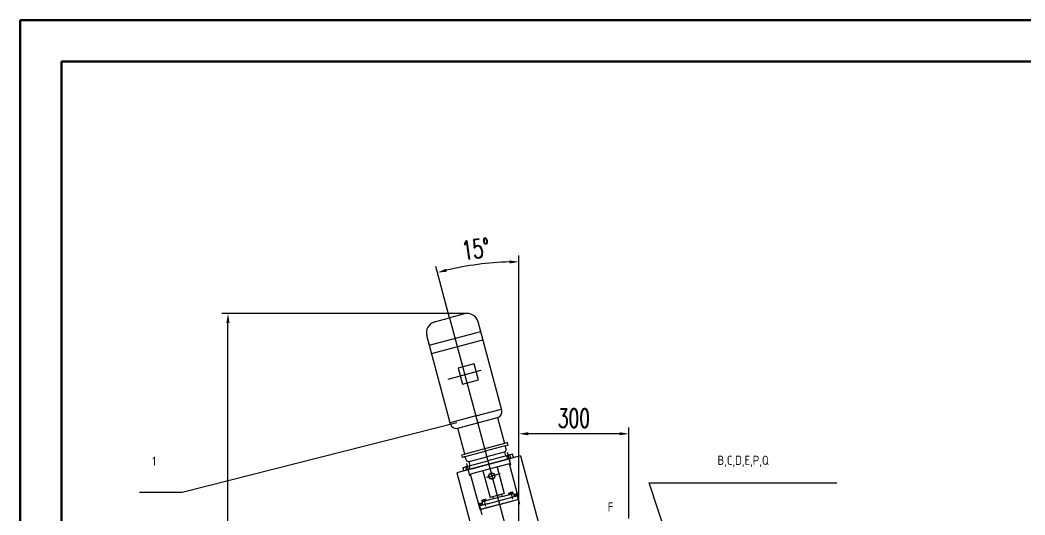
# Model space of a CAD drawing. Header units: millimetres. Extents: x 44795 to 49517, y -899 to 5779.
# Drawn here: x 44795 to 47535, y 4431 to 5779 of the extents above; entities that cross this region are included whole.
import ezdxf
from ezdxf.enums import TextEntityAlignment as Align

# ---------------------------------------------------------------- set-up
doc = ezdxf.new("R2010")
doc.units = ezdxf.units.MM
doc.header["$LTSCALE"] = 2
doc.layers.get('0').update_dxf_attribs({"lineweight": 30})
doc.layers.get('Defpoints').update_dxf_attribs({"lineweight": 9})
doc.layers.add('尺寸线层', color=3, linetype='Continuous', lineweight=13)
doc.styles.add('HZ', font='txt.shx', dxfattribs={"width": 0.667, "bigfont": 'hztxt.shx'})
doc.styles.add('J_BigFont', font='gbenor.shx', dxfattribs={"bigfont": 'gbcbig.shx'})
doc.dimstyles.new('ISO-25', dxfattribs={"dimscale": 0.85, "dimtxt": 60, "dimasz": 30, "dimexe": 20, "dimexo": 0, "dimgap": 20, "dimtad": 1, "dimdec": 0, "dimdsep": 46, "dimtxsty": 'HZ', "dimcen": 35, "dimclrd": 256, "dimclre": 256, "dimclrt": 256, "dimadec": 0, "dimazin": 0, "dimtfac": 1, "dimtdec": 0, "dimtmove": 0, "dimatfit": 2, "dimfxl": 0, "dimlwd": -1, "dimlwe": -1, "dimarcsym": 0})

# ---------------------------------------------------------------- blocks, each defined once
blk = doc.blocks.new('*D186')
at = {"layer": 'Defpoints', "color": 0}
for p in [(45362.1, 4979.8), (46014.9, 4979.8), (45755, 2357.2)]:
    blk.add_point(p, dxfattribs=at)
at = {"layer": '尺寸线层'}
for p, q in [((46014.9, 4979.8), (45345.1, 4979.8)), ((45362.1, 2382.7), (45362.1, 4954.3)), ((45755, 2357.2), (45345.1, 2357.2))]:
    blk.add_line(p, q, dxfattribs=at)
for points in [[(45357.8, 4954.3), (45366.3, 4954.3), (45362.1, 4979.8)], [(45357.8, 2382.7), (45366.3, 2382.7), (45362.1, 2357.2)]]:
    blk.add_solid(points, dxfattribs=at)
at = {"layer": '尺寸线层', "insert": (45319.6, 3466.4), "char_height": 51, "attachment_point": 5, "rotation": 90, "style": 'HZ'}
blk.add_mtext('~2700', dxfattribs=at)
blk = doc.blocks.new('40aa')
for p, q in [((11880, 8400), (0, 8400)), ((11880, 0), (11880, 8400)), ((11680, 8200), (200, 8200)), ((11680, 200), (11680, 8200))]:
    blk.add_line(p, q)
blk = doc.blocks.new('*D185')
at = {"layer": 'Defpoints', "color": 0}
for p in [(46155, 4652.1), (46155, 4590.9), (46455, 4421.4)]:
    blk.add_point(p, dxfattribs=at)
at = {"layer": '尺寸线层'}
for p, q in [((46155, 4590.9), (46155, 4669.1)), ((46455, 4421.4), (46455, 4669.1)), ((46429.5, 4652.1), (46180.5, 4652.1))]:
    blk.add_line(p, q, dxfattribs=at)
for points in [[(46180.5, 4656.4), (46180.5, 4647.9), (46155, 4652.1)], [(46429.5, 4656.4), (46429.5, 4647.9), (46455, 4652.1)]]:
    blk.add_solid(points, dxfattribs=at)
at = {"layer": '尺寸线层', "insert": (46305, 4694.6), "char_height": 51, "attachment_point": 5, "style": 'HZ'}
blk.add_mtext('300', dxfattribs=at)
blk = doc.blocks.new('Hex Head Screw - 10 mm top')
at = {"color": 0, "linetype": 'Continuous'}
for p, q in [((-7.9, 4.5), (0, 9.1)), ((-7.9, -4.5), (-7.9, 4.5)), ((7.9, 4.5), (0, 9.1)), ((7.9, -4.5), (7.9, 4.5)), ((-7.9, -4.5), (0, -9.1)), ((7.9, -4.5), (0, -9.1))]:
    blk.add_line(p, q, dxfattribs=at)
blk.add_circle((0, 0), 7.87, dxfattribs=at)
blk = doc.blocks.new('*D249')
at = {"layer": 'Defpoints', "color": 0}
for p in [(46080.3, 5117.5), (45966.1, 4967.8), (46155, 4923.7), (46155, 4262.7), (46489.4, 3014.9)]:
    blk.add_point(p, dxfattribs=at)
at = {"layer": '尺寸线层'}
for p, q in [((46155, 4923.7), (46155, 5137.8)), ((45966.1, 4967.8), (45928.6, 5107.9))]:
    blk.add_line(p, q, dxfattribs=at)
blk.add_arc((46155, 4262.7), 858.1, 91.7028, 103.2972, dxfattribs=at)
for points in [[(46129.5, 5124.6), (46129.6, 5116.1), (46155, 5120.8)], [(45958.7, 5093.6), (45956.6, 5101.9), (45933, 5091.5)]]:
    blk.add_solid(points, dxfattribs=at)
at = {"layer": '尺寸线层', "insert": (46037.5, 5155.5), "char_height": 51, "attachment_point": 5, "rotation": 7.5, "style": 'HZ'}
blk.add_mtext('15°', dxfattribs=at)

msp = doc.modelspace()

# ---------------------------------------------------------------- linework, layer by layer
at = {"layer": '尺寸线层'}
for p, q in [((45925.1, 4956.8), (45966.1, 4967.8)), ((46007.2, 4978.8), (45966.1, 4967.8)), ((45966.1, 4967.8), (46489.4, 3014.9)), ((45910.9, 4893.5), (46051, 4931.1)), ((46108.6, 4716.2), (46043.9, 4957.6)), ((45968.5, 4678.7), (45903.8, 4920.1)), ((45917.1, 4870.5), (46057.2, 4908)), ((46155, 4262.7), (46155, 4923.7)), ((46051.5, 4824.4), (45961.7, 4800.3)), ((46033, 4842.7), (45989.4, 4831.1)), ((45989.4, 4831.1), (46001.1, 4787.5)), ((46044.6, 4799.2), (46033, 4842.7)), ((46001.1, 4787.5), (46044.6, 4799.2)), ((46037.7, 4700.6), (46107.7, 4719.4)), ((46108.6, 4716.2), (46107.7, 4719.4)), ((46037.7, 4700.6), (45967.7, 4681.8)), ((45988.4, 4667.2), (46097.1, 4696.3)), ((46097.1, 4696.3), (46116, 4625.8)), ((45985.9, 4682.2), (45237.5, 4492)), ((45968.5, 4678.7), (45967.7, 4681.8)), ((46007.3, 4596.7), (45988.4, 4667.2)), ((46116, 4625.8), (46007.3, 4596.7)), ((46009.1, 4590.1), (46063.4, 4604.7)), ((46117.7, 4619.2), (46063.4, 4604.7)), ((46115.2, 4602.2), (46067.5, 4589.5)), ((46115.2, 4602.2), (46116, 4602.5)), ((46124, 4628), (46116, 4625.8)), ((46116, 4602.5), (46118.9, 4591.6)), ((46117.7, 4619.2), (46125.8, 4621.4)), ((46120.3, 4609.8), (46117.7, 4619.2)), ((46125.8, 4621.4), (46124, 4628)), ((45999.2, 4594.6), (46007.3, 4596.7)), ((46001, 4587.9), (45999.2, 4594.6)), ((46009.1, 4590.1), (46001, 4587.9)), ((46002.8, 4560.4), (46070.4, 4578.6)), ((46011.6, 4580.7), (46009.1, 4590.1)), ((46019.8, 4576.7), (46018.9, 4576.4)), ((46019.8, 4576.7), (46067.5, 4589.5)), ((46022.7, 4565.8), (46019.8, 4576.7)), ((46138, 4596.7), (46070.4, 4578.6)), ((46159.9, 4592.2), (46073, 4568.9)), ((46073, 4568.9), (46140.6, 4587)), ((46073, 4568.9), (46118.9, 4581.2)), ((46118.9, 4581.2), (46073, 4568.9)), ((46130.3, 4594.6), (46121.6, 4592.3)), ((46121.6, 4592.3), (46124.2, 4582.6)), ((46133.1, 4566.7), (46123.9, 4601.3)), ((46128.5, 4583.8), (46132.9, 4584.9)), ((46132.9, 4584.9), (46130.3, 4594.6)), ((46140.6, 4587), (46138, 4596.7)), ((46159.9, 4592.2), (46234.7, 4313)), ((46073, 4568.9), (45986.1, 4545.6)), ((46005.4, 4550.8), (46002.8, 4560.4)), ((46073, 4568.9), (46005.4, 4550.8)), ((46010.5, 4562.5), (46019.2, 4564.8)), ((46013.1, 4552.9), (46010.5, 4562.5)), ((46021.8, 4537.7), (46012.8, 4571.5)), ((46017.5, 4554), (46013.1, 4552.9)), ((46019.2, 4564.8), (46021.8, 4555.2)), ((46076.4, 4556.3), (46023.2, 4542.1)), ((46027.1, 4556.6), (46073, 4568.9)), ((46057, 4551.2), (46076.5, 4478.7)), ((46129.5, 4570.6), (46076.4, 4556.3)), ((46095.7, 4561.5), (46115.1, 4489.1)), ((46155.4, 4474), (46129.5, 4570.6)), ((45986.1, 4545.6), (46060.9, 4266.5)), ((46049.1, 4445.5), (46023.2, 4542.1)), ((46104.5, 4543.2), (46065.5, 4532.7)), ((46137, 4492.8), (46129.1, 4490.7)), ((46132.8, 4492.3), (46137.6, 4474.6)), ((46139.2, 4489.7), (46138.4, 4492.7)), ((45237.5, 4492), (45120.5, 4492)), ((46049.1, 4445.5), (46155.4, 4474)), ((46049.1, 4445.5), (46155.4, 4474)), ((46085.2, 4474.9), (46054.3, 4466.6)), ((46054.3, 4466.6), (46056.7, 4457.9)), ((46055.3, 4467.2), (46054.4, 4470.2)), ((46055.3, 4467.2), (46065.8, 4470)), ((46056.4, 4467.5), (46055.3, 4467.2)), ((46055.7, 4471), (46063.6, 4473.1)), ((46056.5, 4467.1), (46056.4, 4467.5)), ((46056.5, 4467.1), (46064.8, 4469.4)), ((46057.9, 4467.9), (46057.1, 4471)), ((46059.4, 4472.7), (46064.2, 4454.9)), ((46063.2, 4469.3), (46062.3, 4472.4)), ((46064.7, 4469.7), (46065.8, 4470)), ((46064.8, 4469.4), (46064.7, 4469.7)), ((46065.8, 4470), (46065, 4473.1)), ((46069.7, 4461.4), (46129.6, 4477.4)), ((46115.1, 4489.1), (46076.5, 4478.7)), ((46083.7, 4480.7), (46085.2, 4474.9)), ((46109.4, 4481.3), (46085.2, 4474.9)), ((46095.8, 4483.9), (46107.8, 4487.1)), ((46102.2, 4459.7), (46155.4, 4474)), ((46107.8, 4487.1), (46109.4, 4481.3)), ((46109.4, 4481.3), (46140.3, 4489.6)), ((46128.7, 4486.9), (46127.9, 4489.9)), ((46139.2, 4489.7), (46128.7, 4486.9)), ((46129.8, 4487.2), (46128.7, 4486.9)), ((46129.6, 4477.4), (46152.8, 4483.6)), ((46129.9, 4486.8), (46129.8, 4487.2)), ((46138.2, 4489.1), (46129.9, 4486.8)), ((46131.3, 4487.6), (46130.5, 4490.6)), ((46136.6, 4489), (46135.8, 4492)), ((46138.1, 4489.4), (46139.2, 4489.7)), ((46138.2, 4489.1), (46138.1, 4489.4)), ((46140.3, 4489.6), (46142.6, 4480.9)), ((46143.7, 4481.7), (46142.6, 4485.8)), ((46152.7, 4484.1), (46143.7, 4481.7)), ((46145.2, 4482.1), (46143.7, 4481.7)), ((46151.4, 4488.7), (46144.3, 4486.8)), ((46145.3, 4481.6), (46145.2, 4482.1)), ((46152.8, 4483.6), (46145.3, 4481.6)), ((46147.3, 4482.6), (46146.2, 4486.7)), ((46157.4, 4459), (46148.7, 4491.3)), ((46045.2, 4460.2), (46052.3, 4462.1)), ((46054.9, 4431.5), (46046.2, 4463.8)), ((46046.4, 4455.6), (46055.3, 4458)), ((46069.7, 4461.4), (46046.5, 4455.2)), ((46046.5, 4455.2), (46054, 4457.2)), ((46102.2, 4459.7), (46049.1, 4445.5)), ((46051.8, 4457.1), (46050.7, 4461.1)), ((46053.8, 4457.6), (46055.3, 4458)), ((46054, 4457.2), (46053.8, 4457.6)), ((46055.3, 4458), (46054.2, 4462.1))]:
    msp.add_line(p, q, dxfattribs=at)
for centre, radius, start, end in [((46014.9, 4949.8), 30, 15, 105), ((45932.8, 4927.8), 30, 105, 195), ((46092.9, 4712), 16.2, 285, 15), ((45984.2, 4682.9), 16.2, 195, 285), ((46114.5, 4608.3), 6, 285, 15), ((46017.4, 4582.2), 6, 195, 285), ((46137.6, 4490.3), 2.51, 72.1328, 137.8672), ((46056.3, 4468.6), 2.51, 72.1328, 137.8672), ((46062.1, 4462.9), 9.45, 88.2213, 121.7787), ((46064.2, 4470.7), 2.51, 72.1328, 137.8672), ((46129.7, 4488.2), 2.51, 72.1328, 137.8672), ((46135.5, 4482.6), 9.45, 88.2213, 121.7787), ((46145.1, 4483.5), 3.35, 72.1328, 137.8672), ((46152.8, 4476), 12.6, 96.0515, 121.7787), ((46050.3, 4448.6), 12.6, 88.2213, 113.9485), ((46053.2, 4458.9), 3.35, 72.1328, 137.8672)]:
    msp.add_arc(centre, radius, start, end, dxfattribs=at)

# ---------------------------------------------------------------- block references
at = {"xscale": 0.5621407850521791, "yscale": 0.5621407850521791, "zscale": 0.562140785052, "rotation": 90}
msp.add_blockref('40aa', (49517.4, -898.7), dxfattribs=at)
at = {"layer": '尺寸线层', "rotation": 14.99999999991714}
msp.add_blockref('Hex Head Screw - 10 mm top', (46081.5, 4537), dxfattribs=at)

# ---------------------------------------------------------------- texts
at = {"layer": '尺寸线层', "style": 'J_BigFont'}
for s, p in [('1', (45160.8, 4577.4)), ('B,C,D,E,P,Q', (46766.4, 4579.9)), ('F', (46404.8, 4452.5))]:
    msp.add_text(s, height=25, dxfattribs=at).set_placement(p, align=Align.MIDDLE_CENTER)

# ---------------------------------------------------------------- dimensions: what is measured, and where the dimension line sits
at = {"layer": '尺寸线层'}
dim = msp.add_angular_dim_2l(base=(46080.3, 5117.5), line1=((46155, 4262.7), (46155, 4923.7)), line2=((45966.1, 4967.8), (46489.4, 3014.9)), dimstyle='ISO-25', dxfattribs=at)
dim.commit()
dim.dimension.update_dxf_attribs({"geometry": '*D249', "text_midpoint": (46037.5, 5155.5)})
dim = msp.add_linear_dim(base=(45362.1, 4979.8), p1=(45755, 2357.2), p2=(46014.9, 4979.8), angle=90, text='~2700', dimstyle='ISO-25', dxfattribs=at)
dim.commit()
dim.dimension.update_dxf_attribs({"geometry": '*D186', "text_midpoint": (45362.1, 3466.4), "dimtype": 160})
dim = msp.add_linear_dim(base=(46155, 4652.1), p1=(46455, 4421.4), p2=(46155, 4590.9), dimstyle='ISO-25', dxfattribs=at)
dim.commit()
dim.dimension.update_dxf_attribs({"geometry": '*D185', "text_midpoint": (46305, 4694.6)})

# ---------------------------------------------------------------- leaders
msp.add_leader([(46558.6, 4372.3), (46510.6, 4518.6), (47021.5, 4518.6)], dimstyle='ISO-25', override={"dimgap": 20, "dimtad": 0}, dxfattribs=at)

doc.saveas('drawing.dxf')
